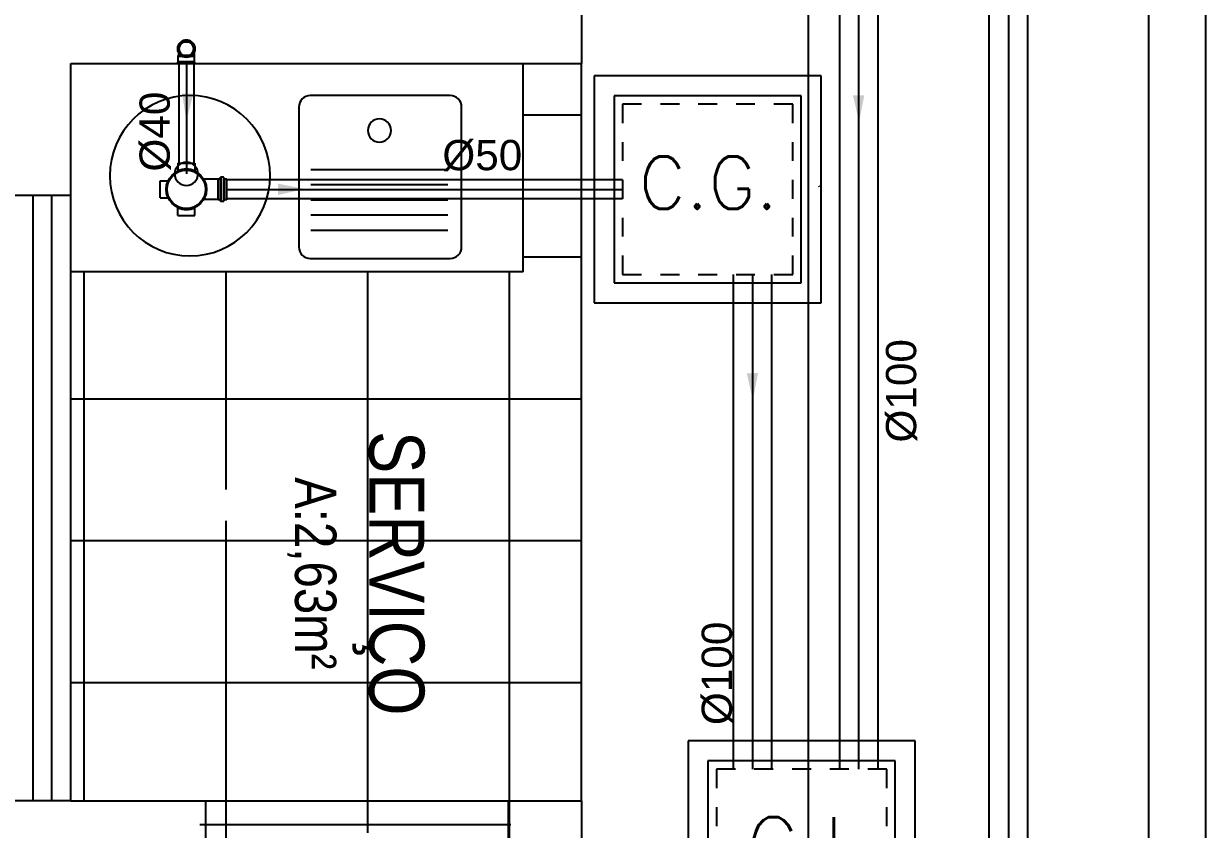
# Model space of a CAD drawing. Header units: millimetres. Extents: x -336 to -33, y -135 to 770.
# Drawn here: x -281.86 to -275.61, y 732.97 to 737.22 of the extents above; entities that cross this region are included whole.
import ezdxf
from ezdxf.enums import TextEntityAlignment as Align

# ---------------------------------------------------------------- set-up
doc = ezdxf.new("R2010")
doc.units = ezdxf.units.MM
doc.header["$LTSCALE"] = 50
doc.header["$MEASUREMENT"] = 0
doc.linetypes.add('HIDDEN', pattern=[0.375, 0.25, -0.125])
doc.layers.get('0').update_dxf_attribs({"linetype": 'CONTINUOUS'})
for name, color, linetype in [('-HIDRO', 8, 'CONTINUOUS'), ('COTAS01', 7, 'CONTINUOUS'), ('E-txt-g', 3, 'CONTINUOUS'), ('ESPECIFICAÇÃO02', 7, 'CONTINUOUS'), ('HIDROGRAFIA', 4, 'CONTINUOUS'), ('Texto-Tubos', 7, 'CONTINUOUS'), ('TigreCad', 3, 'CONTINUOUS'), ('Tinterno', 9, 'CONTINUOUS'), ('TUBULAÇÃO_ESGOTO', 5, 'CONTINUOUS')]:
    doc.layers.add(name, color=color, linetype=linetype)
doc.layers.add('E-Txt-W', color=7, linetype='CONTINUOUS', lineweight=20)
doc.styles.add('A16-E50', font='arial.ttf', dxfattribs={"height": 0.08})
doc.styles.add('F2', font='swissc.ttf')
doc.styles.add('R80', font='simplex.shx', dxfattribs={"height": 12})
doc.styles.add('REG60', font='romans.shx', dxfattribs={"width": 0.8, "height": 0.15})
doc.styles.add('REG80', font='romans.shx', dxfattribs={"width": 0.8, "height": 0.2})
pattern_1 = [(360, (-1696.78584, 612.9919), (2e-16, 0.75), []), (90, (-1696.78584, 612.9919), (-0.75, 2e-16), [])]

# ---------------------------------------------------------------- blocks, each defined once
blk = doc.blocks.new('TXT-AMB75')
at = {"layer": 'E-txt-g', "style": 'REG80', "width": 0.8, "flags": 8}
blk.add_attdef('TXT', text='', height=0.2, dxfattribs=at).set_placement((0.0055, 0.2964), align=Align.CENTER)
at = {"layer": 'E-Txt-W', "style": 'REG60', "width": 0.8, "flags": 8}
blk.add_attdef('TXT', text='', height=0.15, dxfattribs=at).set_placement((0.0055, 0.0271), align=Align.CENTER)
blk = doc.blocks.new('A$C656368A0')
at = {"layer": 'COTAS01', "color": 8}
for p, q in [((0, 1.1964), (0, 0)), ((0, 1.1964), (0.5505, 1.1964)), ((0.1097, 0.997), (0.1097, 0.6345)), ((0.1497, 0.997), (0.1497, 0.6345)), ((0.1897, 0.997), (0.1897, 0.6345)), ((0.2298, 0.997), (0.2298, 0.6345)), ((0.2698, 0.997), (0.2698, 0.6345)), ((0, 0), (0.5505, 0))]:
    blk.add_line(p, q, dxfattribs=at)
for centre in [(0.3736, 0.8158), (0.2591, 0.3053)]:
    blk.add_circle(centre, 0.0307, dxfattribs=at)
at = {"layer": 'ESPECIFICAÇÃO02', "color": 8}
blk.add_lwpolyline([(0.4658, 0.6329, -0.414214), (0.4357, 0.6029), (0.0655, 0.6029, -0.414214), (0.0354, 0.6329), (0.0354, 1.0032, -0.414214), (0.0655, 1.0332), (0.4357, 1.0332, -0.414214), (0.4658, 1.0032)], format="xyb", close=True, dxfattribs=at)
blk.add_circle((0.2541, 0.3149), 0.212, dxfattribs=at)
blk = doc.blocks.new('inp_cx')
for p, q in [((40, 40), (-40, 40)), ((-40, 40), (-40, -40)), ((40, -40), (40, 40)), ((-40, -40), (40, -40))]:
    blk.add_line(p, q)
at = {"color": 1, "linetype": 'Continuous', "ltscale": 0.5}
for p, q in [((33, 33), (-33, 33)), ((-33, 33), (-33, -33)), ((33, -33), (33, 33)), ((-33, -33), (33, -33))]:
    blk.add_line(p, q, dxfattribs=at)
at = {"color": 1, "linetype": 'HIDDEN', "ltscale": 0.5}
for p, q in [((30, 30), (-30, 30)), ((-30, 30), (-30, -30)), ((30, -30), (30, 30)), ((-30, -30), (30, -30))]:
    blk.add_line(p, q, dxfattribs=at)
at = {"style": 'R80'}
blk.add_text('C.I.', height=20.592, dxfattribs=at).set_placement((-19.56, -7.5))
blk = doc.blocks.new('27150217p')
at = {"layer": 'TigreCad'}
for p, q in [((-22.5, 69.1), (22.5, 69.1)), ((-22.5, 69.1), (-22.5, 48.7)), ((22.5, 69.1), (22.5, 48.7)), ((97.9, 31.8), (91, 31.8)), ((-69.1, -22.5), (-69.1, 22.5)), ((-69.1, 22.5), (-48.7, 22.5)), ((83.9, 27.1), (46.5, 27.1)), ((84.1, 27.3), (83.9, 27.1)), ((88.7, 27.3), (84.1, 27.3)), ((89.7, 28.3), (90, 30.9)), ((91, 30.8), (91, -30.8)), ((97.9, 30.8), (97.9, -30.8)), ((99.8, 27.3), (98.8, 31.1)), ((106.8, 27.3), (99.8, 27.3)), ((106.8, -27.4), (106.8, 27.3)), ((-69.1, -22.5), (-48.7, -22.5)), ((83.9, -27.2), (46.5, -27.2)), ((84.1, -27.4), (83.9, -27.2)), ((88.7, -27.4), (84.1, -27.4)), ((89.7, -28.3), (90, -30.9)), ((99.8, -27.4), (98.8, -31.1)), ((106.8, -27.4), (99.8, -27.4)), ((-22.5, -69.1), (-22.5, -48.7)), ((22.5, -69.1), (22.5, -48.7)), ((97.9, -31.8), (91, -31.8)), ((-22.5, -69.1), (22.5, -69.1))]:
    blk.add_line(p, q, dxfattribs=at)
blk.add_circle((0, 0), 53.1, dxfattribs=at)
for centre, radius, start, end in [((0, 0), 53.1, 238.3949, 238.3949), ((-23.5, 48.7), 1, 295.7476, 0), ((23.5, 48.7), 1, 180, 244.2524), ((91, 30.8), 1, 90, 175), ((97.9, 30.8), 1, 15, 90), ((-48.7, 23.5), 1, 270, 334.2524), ((46.5, 28.6), 1.5, 211.6519, 270), ((88.7, 28.3), 1, 270, 355), ((100.6, 28.3), 1, 195, 270), ((-48.7, -23.5), 1, 25.7476, 90), ((46.5, -28.7), 1.5, 90, 148.3481), ((88.7, -28.4), 1, 5, 90), ((91, -30.8), 1, 185, 270), ((97.9, -30.8), 1, 270, 345), ((100.6, -28.4), 1, 90, 165), ((-23.5, -48.7), 1, 0, 64.2524), ((23.5, -48.7), 1, 115.7476, 180)]:
    blk.add_arc(centre, radius, start, end, dxfattribs=at)
at = {"layer": 'Tinterno'}
for p, q in [((83.9, -27.2), (83.9, 27.1)), ((84.1, -27.4), (84.1, 27.3)), ((89.7, 27.3), (89.7, -27.4)), ((99.8, 27.3), (99.8, -27.4))]:
    blk.add_line(p, q, dxfattribs=at)
for radius in [52.8, 50.8]:
    blk.add_circle((0, 0), radius, dxfattribs=at)
for radius, start, end in [(53.6, 65.1632, 114.8368), (53.6, 155.1632, 204.8368), (53.8, 329.7075, 30.2925), (53.6, 245.1632, 294.8368)]:
    blk.add_arc((0, 0), radius, start, end, dxfattribs=at)
blk = doc.blocks.new('j9n40d')
at = {"layer": 'TigreCad'}
for p, q in [((0, 20.6), (9.8, 20.6)), ((9.8, 20.6), (17.8, 20.6)), ((19, 21.8), (17.8, 20.6)), ((34, 21.8), (19, 21.8)), ((19, -21.8), (19, 21.8)), ((35, 22.8), (34, 21.8)), ((35, 22.8), (35, -22.8)), ((39, 22.8), (35, 22.8)), ((39, 22.8), (39, -22.8)), ((0, -20.6), (9.8, -20.6)), ((9.8, -20.6), (17.8, -20.6)), ((19, -21.8), (17.8, -20.6)), ((34, -21.8), (19, -21.8)), ((35, -22.8), (34, -21.8)), ((39, -22.8), (35, -22.8))]:
    blk.add_line(p, q, dxfattribs=at)
for radius, start, end in [(22.8, 64.6232, 295.3768), (20.6, 90, 270)]:
    blk.add_arc((0, 0), radius, start, end, dxfattribs=at)
at = {"layer": 'Tinterno'}
for p, q in [((17.8, 20.6), (17.8, -20.6)), ((34, 21.8), (34, -21.8))]:
    blk.add_line(p, q, dxfattribs=at)
blk.add_arc((0, 0), 21.8, 70.9009, 289.0991, dxfattribs=at)
blk = doc.blocks.new('j9n40s')
at = {"layer": 'TigreCad'}
for p, q in [((9.8, 20.6), (17.8, 20.6)), ((19, 21.8), (17.8, 20.6)), ((17.8, 20.6), (17.8, 14.3)), ((19, 12.6), (19, 21.8)), ((34, 21.8), (19, 21.8)), ((35, 22.8), (34, 21.8)), ((39, 22.8), (35, 22.8)), ((35, 22.8), (35, -22.8)), ((39, 22.8), (39, -22.8)), ((9.8, -20.6), (17.8, -20.6)), ((17.8, -20.6), (17.8, -14.3)), ((19, -21.8), (17.8, -20.6)), ((19, -12.6), (19, -21.8)), ((34, -21.8), (19, -21.8)), ((35, -22.8), (34, -21.8)), ((39, -22.8), (35, -22.8))]:
    blk.add_line(p, q, dxfattribs=at)
for radius in [22.8, 20]:
    blk.add_circle((0, 0), radius, dxfattribs=at)
at = {"layer": 'Tinterno'}
blk.add_line((34, 21.8), (34, -21.8), dxfattribs=at)
blk.add_circle((0, 0), 18.8, dxfattribs=at)
blk = doc.blocks.new('_cxgordu')
for p, q in [((40, 40), (-40, 40)), ((-40, 40), (-40, -40)), ((40, -40), (40, 40)), ((-40, -40), (40, -40))]:
    blk.add_line(p, q)
at = {"color": 1, "linetype": 'Continuous', "ltscale": 0.5}
for p, q in [((33, 33), (-33, 33)), ((-33, 33), (-33, -33)), ((33, -33), (33, 33)), ((-33, -33), (33, -33))]:
    blk.add_line(p, q, dxfattribs=at)
at = {"color": 1, "linetype": 'HIDDEN', "ltscale": 0.5}
for p, q in [((30, 30), (-30, 30)), ((-30, 30), (-30, -30)), ((30, -30), (30, 30)), ((-30, -30), (30, -30))]:
    blk.add_line(p, q, dxfattribs=at)
at = {"style": 'R80'}
blk.add_text('C.G.', height=18.48, dxfattribs=at).set_placement((-24.3, -6.88))

msp = doc.modelspace()

# ---------------------------------------------------------------- hatches: boundary and pattern name
at = {"layer": '-HIDRO'}
h = msp.add_hatch(dxfattribs=at)
h.set_pattern_fill('ANSI37,_O', color=256, scale=6, angle=-45)
h.set_pattern_definition(pattern_1)
h.paths.add_polyline_path([(-279.2916, 733.1161), (-278.9058, 733.1161), (-278.9058, 737.0135), (-279.213, 737.0135), (-279.213, 735.9125), (-281.6058, 735.9125), (-281.6058, 733.1161), (-280.8916, 733.1161)])
h.paths.add_polyline_path([(-280.8573, 734.5704, -1), (-280.8573, 734.7895, -1)], flags=16)
h.paths.add_polyline_path([(-280.5296, 734.8934), (-280.5296, 733.7452), (-280.1353, 733.7452), (-280.1353, 734.8934)], flags=24)
h.paths.add_polyline_path([(-280.2065, 735.166), (-280.2065, 733.4725), (-279.6361, 733.4725), (-279.6361, 735.166)], flags=24)
h.paths.add_polyline_path([(-280.5643, 735.3625), (-279.9638, 735.3625), (-279.9638, 735.8205), (-280.5643, 735.8205)], flags=24)
h.paths.add_polyline_path([(-280.8853, 734.6127), (-280.8853, 733.9078), (-280.4897, 733.9078), (-280.4897, 734.6127)], flags=24)
h = msp.add_hatch(dxfattribs=at)
h.set_pattern_fill('ANSI37,_O', color=256, scale=6, angle=-45)
h.set_pattern_definition(pattern_1)
h.paths.add_polyline_path([(-279.2916, 732.8161), (-279.2916, 731.2161), (-279.3516, 731.2161), (-279.3516, 732.8161)], flags=16)
edge = h.paths.add_edge_path(flags=16)
edge.add_arc((-280.0214, 732.2634), 0.1184, -81.66738, -8.33262)
edge.add_line((-279.9042, 732.2463), (-279.9048, 732.8468))
edge.add_arc((-280.0214, 732.8303), 0.1178, 8.0319, 81.60093)
edge.add_line((-280.0042, 732.9468), (-280.1935, 732.9468))
edge.add_arc((-280.1764, 732.829), 0.1191, 98.25848, 171.3882)
edge.add_line((-280.2942, 732.8468), (-280.2935, 732.2463))
edge.add_arc((-280.1764, 732.2634), 0.1184, 188.33262, 261.66738)
edge.add_line((-280.1935, 732.1463), (-280.0042, 732.1463))
edge = h.paths.add_edge_path(flags=16)
edge.add_line((-282.1146, 729.1165), (-282.1146, 729.8749))
edge = h.paths.add_edge_path(flags=16)
edge.add_arc((-282.1146, 729.6821), 0.1096, -90, 270)
edge = h.paths.add_edge_path(flags=16)
edge.add_line((-282.3072, 729.6821), (-281.9219, 729.6821))
h.paths.add_polyline_path([(-281.4469, 729.9984), (-281.4469, 728.7501), (-281.1054, 728.7501), (-281.1054, 729.9984)], flags=24)
h.paths.add_polyline_path([(-281.8148, 729.9903), (-281.8148, 728.7581), (-281.4181, 728.7581), (-281.4181, 729.9903)], flags=24)
edge = h.paths.add_edge_path()
edge.add_line((-279.2916, 733.1161), (-280.9472, 733.1161))
edge.add_line((-280.9472, 733.1161), (-280.8916, 732.8161))
edge.add_line((-280.8916, 732.8161), (-282.1566, 732.8161))
edge.add_line((-282.1566, 732.8161), (-282.1396, 731.4201))
edge.add_line((-282.1396, 731.4201), (-282.3693, 731.3605))
edge.add_line((-282.3693, 731.3605), (-282.8112, 731.3626))
edge.add_line((-282.8112, 731.3626), (-283.2252, 731.3622))
edge.add_line((-283.2252, 731.3622), (-283.4258, 731.3667))
edge.add_line((-283.4258, 731.3667), (-283.5619, 731.4348))
edge.add_line((-283.5619, 731.4348), (-283.5619, 732.8161))
edge.add_line((-283.5619, 732.8161), (-284.1987, 732.8161))
edge.add_line((-284.1987, 732.8161), (-284.2058, 729.1161))
edge.add_line((-284.2058, 729.1161), (-283.9568, 729.1161))
edge.add_line((-283.9568, 729.1161), (-283.8986, 727.6161))
edge.add_line((-283.8986, 727.6161), (-279.2058, 727.7886))
edge.add_line((-279.2058, 727.7886), (-279.2058, 732.8161))
edge.add_line((-279.2058, 732.8161), (-279.2787, 732.8161))
edge.add_line((-279.2787, 732.8161), (-279.2787, 733.1161))
edge.add_line((-279.2787, 733.1161), (-280.9472, 733.1161))
h.paths.add_polyline_path([(-282.1425, 729.6148), (-282.1425, 728.9936), (-281.7469, 728.9936), (-281.7469, 729.6148)], flags=24)

# ---------------------------------------------------------------- linework, layer by layer
at = {"layer": '-HIDRO', "linetype": 'Continuous'}
for p, q in [((-275.6058, 753.4228), (-275.6058, 703.4228)), ((-275.9058, 753.1228), (-275.9058, 703.7228)), ((-277.7058, 743.8135), (-277.7058, 717.6028)), ((-278.9058, 742.6135), (-278.9058, 737.0135)), ((-281.6058, 736.3161), (-281.6058, 737.0135)), ((-281.6058, 737.0135), (-278.9058, 737.0135)), ((-278.9058, 733.1161), (-278.9058, 737.0135)), ((-281.6058, 736.3161), (-281.9058, 736.3161)), ((-281.8058, 733.1161), (-281.8058, 736.3161)), ((-281.7058, 733.1161), (-281.7058, 736.3161)), ((-281.6058, 733.1161), (-281.6058, 736.3161)), ((-281.6058, 733.1161), (-281.9058, 733.1161)), ((-281.6058, 733.1161), (-280.8916, 733.1161)), ((-280.8916, 732.8161), (-280.8916, 733.1161)), ((-280.8916, 733.1161), (-279.2916, 733.1161)), ((-279.2916, 733.1161), (-278.9058, 733.1161)), ((-279.2916, 732.8161), (-279.2916, 733.1161)), ((-278.9058, 733.1161), (-278.9058, 724.5994))]:
    msp.add_line(p, q, dxfattribs=at)
at = {"layer": 'TigreCad'}
for p, q in [((-276.7484, 725.1521), (-276.7484, 744.3723)), ((-276.5452, 725.1521), (-276.5452, 744.3723)), ((-277.5411, 737.3475), (-277.5411, 733.2834)), ((-277.3379, 737.3475), (-277.3379, 733.2834)), ((-281.0353, 737.0135), (-281.0353, 736.487)), ((-280.9553, 737.0135), (-280.9553, 736.487)), ((-278.6878, 736.3995), (-280.7817, 736.3995)), ((-277.65, 736.367), (-277.6484, 736.3623)), ((-278.6878, 736.2981), (-280.7817, 736.2981)), ((-278.1029, 735.8988), (-278.1029, 733.2834)), ((-277.8997, 735.8988), (-277.8997, 733.2834))]:
    msp.add_line(p, q, dxfattribs=at)
at = {"layer": 'TUBULAÇÃO_ESGOTO'}
for p, q in [((-276.6468, 744.3723), (-276.6468, 725.1521)), ((-277.4395, 737.4921), (-277.4395, 733.2834)), ((-280.9953, 737.0135), (-280.9953, 736.4307)), ((-280.7817, 736.3488), (-278.6878, 736.3488)), ((-278.0013, 735.8988), (-278.0013, 733.2834))]:
    msp.add_line(p, q, dxfattribs=at)
for points in [[(-280.9953, 736.713), (-281.0176, 736.8536), (-280.9576, 736.854)], [(-277.4373, 736.7047), (-277.4695, 736.8451), (-277.4095, 736.846)], [(-280.3692, 736.3511), (-280.5096, 736.3188), (-280.5105, 736.3788)], [(-277.9991, 735.2364), (-278.0314, 735.3767), (-277.9713, 735.3777)]]:
    msp.add_solid(points, dxfattribs=at)

# ---------------------------------------------------------------- block references
at = {"layer": '-HIDRO', "ltscale": 0.35, "xscale": -2, "yscale": 2, "zscale": 2, "rotation": 270}
msp.add_blockref('A$C656368A0', (-281.6058, 735.9125), dxfattribs=at)
at = {"layer": '-HIDRO'}
ref = msp.add_blockref('TXT-AMB75', (-280.4601, 734.3273), dxfattribs=dict(at, xscale=1.458, yscale=1.458, zscale=1.458, rotation=270))
ref.add_attrib('TXT', 'SERVIÇO', dxfattribs={"layer": 'E-txt-g', "color": 2, "height": 0.2916, "rotation": 270, "style": 'F2'}).set_placement((-280.0279, 734.3193), align=Align.CENTER)
ref.add_attrib('TXT', 'A:2,63m²', dxfattribs={"layer": 'E-Txt-W', "height": 0.2187, "rotation": 270, "style": 'F2'}).set_placement((-280.4206, 734.3193), align=Align.CENTER)
at = {"layer": 'HIDROGRAFIA', "xscale": 0.01500000000032742, "yscale": 0.01499999999987267, "zscale": 0.015}
for name, p in [('_cxgordu', (-278.2378, 736.3488)), ('inp_cx', (-277.7413, 732.8334))]:
    msp.add_blockref(name, p, dxfattribs=at)
at = {"layer": 'TigreCad', "yscale": 0.002, "zscale": 0.002}
for name, xscale, rotation in [('j9n40d', 0.002000000000000005, 269.9931762823823), ('j9n40s', 0.002, 270)]:
    msp.add_blockref(name, (-280.9952, 737.0915), dxfattribs=dict(at, xscale=xscale, rotation=rotation))
at = {"layer": 'TigreCad', "xscale": 0.002, "yscale": 0.002, "zscale": 0.002}
msp.add_blockref('27150217p', (-280.9953, 736.3488), dxfattribs=at)

# ---------------------------------------------------------------- texts
at = {"layer": 'Texto-Tubos', "style": 'A16-E50'}
for s, rotation, p in [('%%C40', 90, (-281.0831, 736.6539)), ('%%C50', 360, (-279.4299, 736.4499)), ('%%C100', 90, (-277.1352, 735.2839)), ('%%C100', 90, (-278.1096, 733.7904))]:
    msp.add_text(s, height=0.16, rotation=rotation, dxfattribs=at).set_placement(p, align=Align.CENTER)

doc.saveas('drawing.dxf')
